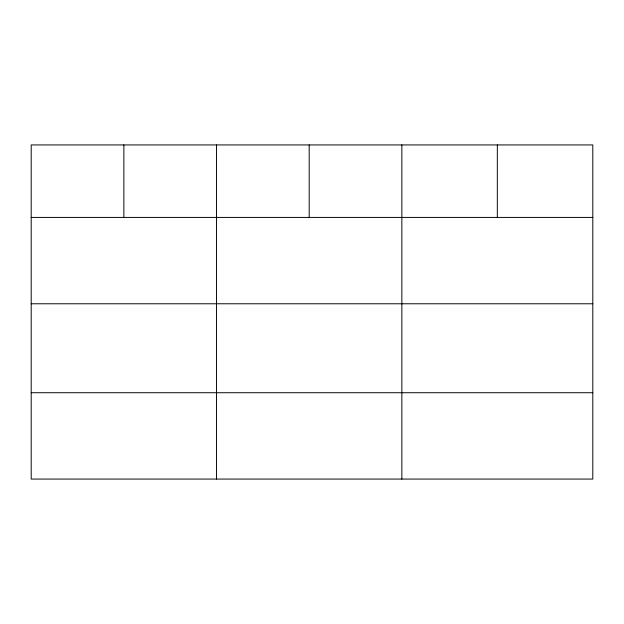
<?xml version="1.0" encoding="UTF-8"?>
<svg xmlns="http://www.w3.org/2000/svg" width="624" height="624" viewBox="0 0 624 624"><rect width="100%" height="100%" fill="white"/><g stroke="black" fill="none" stroke-linecap="round" stroke-linejoin="round"><path stroke-width="0.94" d="M592.8 303.771L592.8 144.932L31.2 144.932L31.2 479.068L592.8 479.068L592.8 303.771L31.2 303.771M31.2 217.425L592.8 217.425M31.2 392.722L592.8 392.722M497.328 144.932L497.328 217.425M401.856 144.932L401.856 479.068M309.192 144.932L309.192 217.425M216.528 144.932L216.528 479.068M123.864 144.932L123.864 217.425"/></g></svg>
